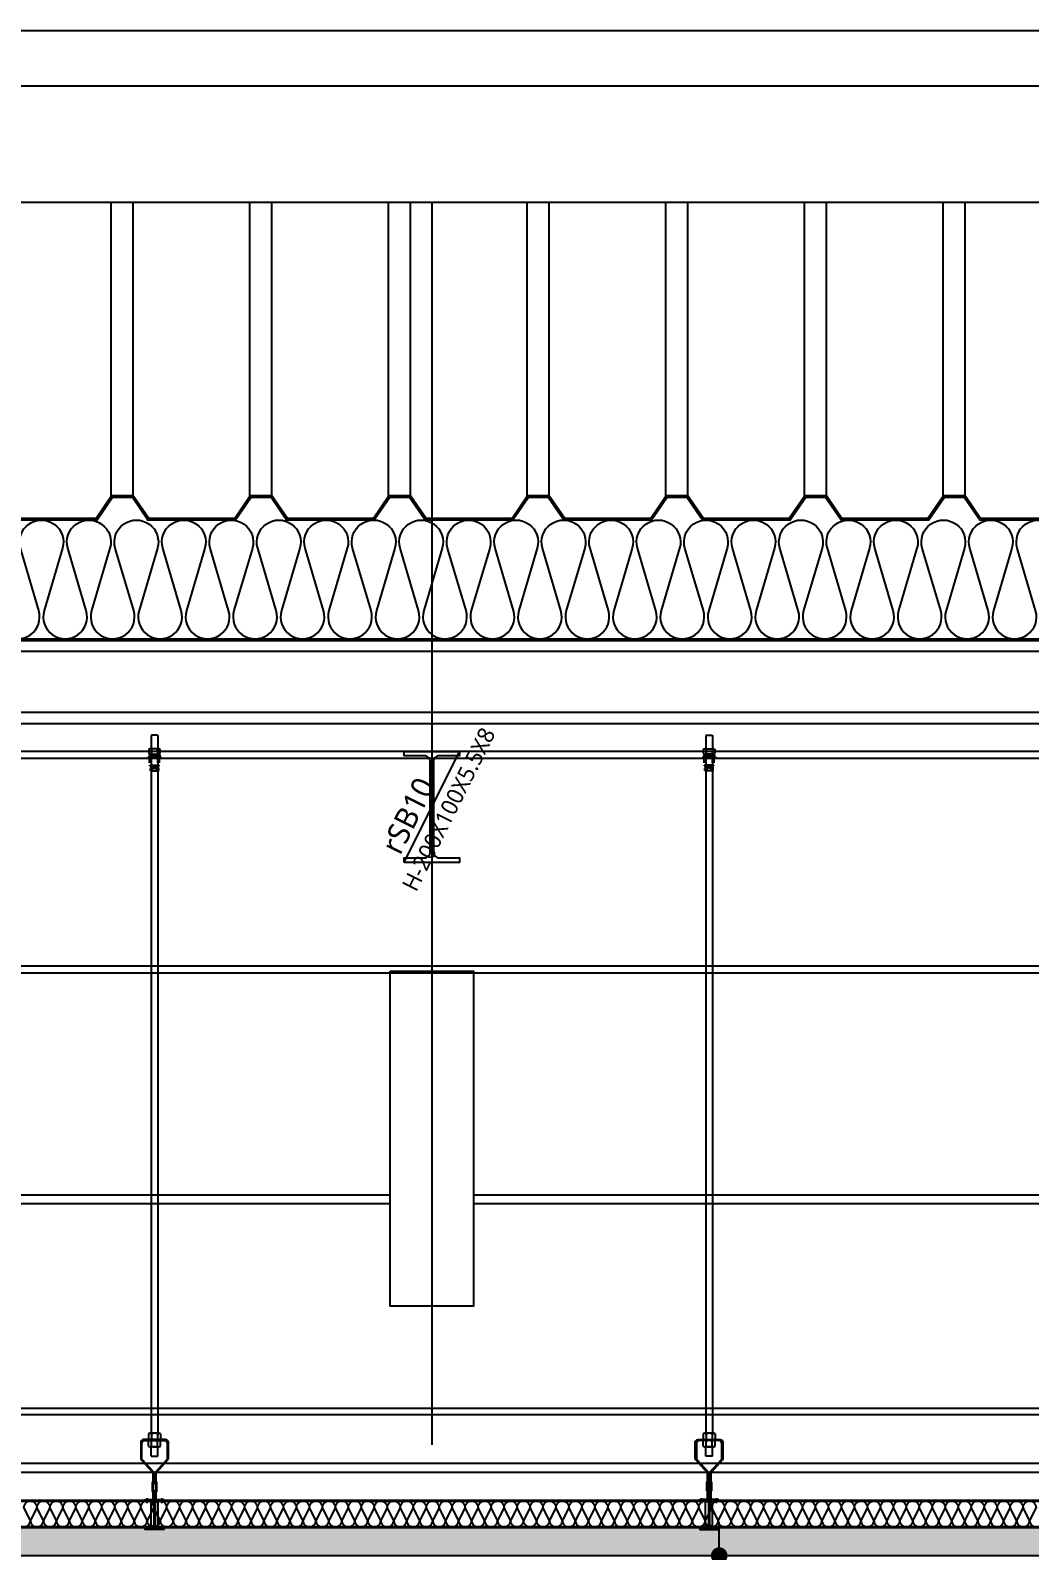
# Model space of a CAD drawing. Header units: millimetres. Extents: x 0 to 672800, y 0 to 118800.
# Drawn here: x 49526 to 51328, y 77354 to 80095 of the extents above; entities that cross this region are included whole.
import ezdxf
from ezdxf.enums import TextEntityAlignment as Align

# ---------------------------------------------------------------- set-up
doc = ezdxf.new("R2010")
doc.units = ezdxf.units.MM
doc.header["$LTSCALE"] = 200
doc.layers.get('DEFPOINTS').update_dxf_attribs({"color": 137})
for name, color, linetype in [('09GIRDER', 2, 'Continuous'), ('7', 7, 'Continuous'), ('8', 8, 'Continuous'), ('AA-CEXM-SYST', 13, 'Continuous'), ('AA-WAXM-NORT', 4, 'Continuous'), ('AA-WAXM-SAND', 4, 'Continuous'), ('ELE-8', 8, 'Continuous'), ('ELE-STL', 252, 'Continuous'), ('HAT-253', 253, 'Continuous'), ('HAT-INS', 252, 'Continuous'), ('Insul', 252, 'Continuous'), ('LADDER-6', 6, 'Continuous'), ('PANEL', 6, 'Continuous'), ('S-253', 252, 'Continuous'), ('SEC-PANEL', 6, 'Continuous')]:
    doc.layers.add(name, color=color, linetype=linetype)
doc.layers.add('check', color=61, linetype='Continuous', plot=False)
doc.layers.add('Defpoint', color=125, linetype='Continuous', plot=False)
doc.styles.add('$0$스타일1', font='malgun.ttf')
doc.styles.add('스타일1', font='malgun.ttf')
doc.dimstyles.new('CJA', dxfattribs={"dimscale": 300, "dimtxt": 2.7, "dimasz": 1, "dimexe": 2, "dimexo": 3, "dimgap": 1, "dimtad": 1, "dimdec": 0, "dimzin": 1, "dimdsep": 46, "dimlunit": 6, "dimtxsty": '$0$스타일1', "dimblk": 'CJDOT', "dimcen": 0.09, "dimdle": 1, "dimclrd": 256, "dimclre": 256, "dimclrt": 3, "dimadec": 0, "dimazin": 0, "dimtfac": 1, "dimtdec": 0, "dimtix": 1, "dimtmove": 2, "dimatfit": 3, "dimldrblk": 'CJDOT', "dimfxl": 1, "dimtolj": 1, "dimtzin": 1, "dimarcsym": 0})

# ---------------------------------------------------------------- blocks, each defined once
blk = doc.blocks.new('*U312')
at = {"layer": 'HAT-INS'}
for points in [[(183, 0, 0.414214), (183.25, 0.25), (183, 0.75, -1), (183.5, 0.75), (183.25, 0.25, 0.414214), (183.5, 0)], [(183.5, 0, 0.414214), (183.75, 0.25), (183.5, 0.75, -1), (184, 0.75), (183.75, 0.25, 0.414214), (184, 0)], [(184, 0, 0.414214), (184.25, 0.25), (184, 0.75, -1), (184.5, 0.75), (184.25, 0.25, 0.414214), (184.5, 0)], [(184.5, 0, 0.414214), (184.75, 0.25), (184.5, 0.75, -1), (185, 0.75), (184.75, 0.25, 0.414214), (185, 0)], [(185, 0, 0.414214), (185.25, 0.25), (185, 0.75, -1), (185.5, 0.75), (185.25, 0.25, 0.414214), (185.5, 0)], [(185.5, 0, 0.414214), (185.75, 0.25), (185.5, 0.75, -1), (186, 0.75), (185.75, 0.25, 0.414214), (186, 0)], [(186, 0, 0.414214), (186.25, 0.25), (186, 0.75, -1), (186.5, 0.75), (186.25, 0.25, 0.414214), (186.5, 0)], [(186.5, 0, 0.414214), (186.75, 0.25), (186.5, 0.75, -1), (187, 0.75), (186.75, 0.25, 0.414214), (187, 0)], [(187, 0, 0.414214), (187.25, 0.25), (187, 0.75, -1), (187.5, 0.75), (187.25, 0.25, 0.414214), (187.5, 0)], [(187.5, 0, 0.414214), (187.75, 0.25), (187.5, 0.75, -1), (188, 0.75), (187.75, 0.25, 0.414214), (188, 0)], [(188, 0, 0.414214), (188.25, 0.25), (188, 0.75, -1), (188.5, 0.75), (188.25, 0.25, 0.414214), (188.5, 0)], [(188.5, 0, 0.414214), (188.75, 0.25), (188.5, 0.75, -1), (189, 0.75), (188.75, 0.25, 0.414214), (189, 0)], [(189, 0, 0.414214), (189.25, 0.25), (189, 0.75, -1), (189.5, 0.75), (189.25, 0.25, 0.414214), (189.5, 0)], [(189.5, 0, 0.414214), (189.75, 0.25), (189.5, 0.75, -1), (190, 0.75), (189.75, 0.25, 0.414214), (190, 0)], [(190, 0, 0.414214), (190.25, 0.25), (190, 0.75, -1), (190.5, 0.75), (190.25, 0.25, 0.414214), (190.5, 0)], [(190.5, 0, 0.414214), (190.75, 0.25), (190.5, 0.75, -1), (191, 0.75), (190.75, 0.25, 0.414214), (191, 0)], [(191, 0, 0.414214), (191.25, 0.25), (191, 0.75, -1), (191.5, 0.75), (191.25, 0.25, 0.414214), (191.5, 0)], [(191.5, 0, 0.414214), (191.75, 0.25), (191.5, 0.75, -1), (192, 0.75), (191.75, 0.25, 0.414214), (192, 0)], [(192, 0, 0.414214), (192.25, 0.25), (192, 0.75, -1), (192.5, 0.75), (192.25, 0.25, 0.414214), (192.5, 0)], [(192.5, 0, 0.414214), (192.75, 0.25), (192.5, 0.75, -1), (193, 0.75), (192.75, 0.25, 0.414214), (193, 0)], [(193, 0, 0.414214), (193.25, 0.25), (193, 0.75, -1), (193.5, 0.75), (193.25, 0.25, 0.414214), (193.5, 0)], [(193.5, 0, 0.414214), (193.75, 0.25), (193.5, 0.75, -1), (194, 0.75), (193.75, 0.25, 0.414214), (194, 0)], [(194, 0, 0.414214), (194.25, 0.25), (194, 0.75, -1), (194.5, 0.75), (194.25, 0.25, 0.414214), (194.5, 0)], [(194.5, 0, 0.414214), (194.75, 0.25), (194.5, 0.75, -1), (195, 0.75), (194.75, 0.25, 0.414214), (195, 0)], [(195, 0, 0.414214), (195.25, 0.25), (195, 0.75, -1), (195.5, 0.75), (195.25, 0.25, 0.414214), (195.5, 0)], [(195.5, 0, 0.414214), (195.75, 0.25), (195.5, 0.75, -1), (196, 0.75), (195.75, 0.25, 0.414214), (196, 0)], [(196, 0, 0.414214), (196.25, 0.25), (196, 0.75, -1), (196.5, 0.75), (196.25, 0.25, 0.414214), (196.5, 0)], [(196.5, 0, 0.414214), (196.75, 0.25), (196.5, 0.75, -1), (197, 0.75), (196.75, 0.25, 0.414214), (197, 0)], [(197, 0, 0.414214), (197.25, 0.25), (197, 0.75, -1), (197.5, 0.75), (197.25, 0.25, 0.414214), (197.5, 0)], [(197.5, 0, 0.414214), (197.75, 0.25), (197.5, 0.75, -1), (198, 0.75), (197.75, 0.25, 0.414214), (198, 0)], [(198, 0, 0.414214), (198.25, 0.25), (198, 0.75, -1), (198.5, 0.75), (198.25, 0.25, 0.414214), (198.5, 0)], [(198.5, 0, 0.414214), (198.75, 0.25), (198.5, 0.75, -1), (199, 0.75), (198.75, 0.25, 0.414214), (199, 0)], [(199, 0, 0.414214), (199.25, 0.25), (199, 0.75, -1), (199.5, 0.75), (199.25, 0.25, 0.414214), (199.5, 0)], [(199.5, 0, 0.414214), (199.75, 0.25), (199.5, 0.75, -1), (200, 0.75), (199.75, 0.25, 0.414214), (200, 0)], [(200, 0, 0.414214), (200.25, 0.25), (200, 0.75, -1), (200.5, 0.75), (200.25, 0.25, 0.414214), (200.5, 0)], [(200.5, 0, 0.414214), (200.75, 0.25), (200.5, 0.75, -1), (201, 0.75), (200.75, 0.25, 0.414214), (201, 0)], [(201, 0, 0.414214), (201.25, 0.25), (201, 0.75, -1), (201.5, 0.75), (201.25, 0.25, 0.414214), (201.5, 0)], [(201.5, 0, 0.414214), (201.75, 0.25), (201.5, 0.75, -1), (202, 0.75), (201.75, 0.25, 0.414214), (202, 0)], [(202, 0, 0.414214), (202.25, 0.25), (202, 0.75, -1), (202.5, 0.75), (202.25, 0.25, 0.414214), (202.5, 0)], [(202.5, 0, 0.414214), (202.75, 0.25), (202.5, 0.75, -1), (203, 0.75), (202.75, 0.25, 0.414214), (203, 0)], [(203, 0, 0.414214), (203.25, 0.25), (203, 0.75, -1), (203.5, 0.75), (203.25, 0.25, 0.414214), (203.5, 0)], [(203.5, 0, 0.414214), (203.75, 0.25), (203.5, 0.75, -1), (204, 0.75), (203.75, 0.25, 0.414214), (204, 0)], [(204, 0, 0.414214), (204.25, 0.25), (204, 0.75, -1), (204.5, 0.75), (204.25, 0.25, 0.414214), (204.5, 0)], [(204.5, 0, 0.414214), (204.75, 0.25), (204.5, 0.75, -1), (205, 0.75), (204.75, 0.25, 0.414214), (205, 0)], [(205, 0, 0.414214), (205.25, 0.25), (205, 0.75, -1), (205.5, 0.75), (205.25, 0.25, 0.414214), (205.5, 0)], [(205.5, 0, 0.414214), (205.75, 0.25), (205.5, 0.75, -1), (206, 0.75), (205.75, 0.25, 0.414214), (206, 0)], [(206, 0, 0.414214), (206.25, 0.25), (206, 0.75, -1), (206.5, 0.75), (206.25, 0.25, 0.414214), (206.5, 0)], [(206.5, 0, 0.414214), (206.75, 0.25), (206.5, 0.75, -1), (207, 0.75), (206.75, 0.25, 0.414214), (207, 0)], [(207, 0, 0.414214), (207.25, 0.25), (207, 0.75, -1), (207.5, 0.75), (207.25, 0.25, 0.414214), (207.5, 0)], [(207.5, 0, 0.414214), (207.75, 0.25), (207.5, 0.75, -1), (208, 0.75), (207.75, 0.25, 0.414214), (208, 0)], [(208, 0, 0.414214), (208.25, 0.25), (208, 0.75, -1), (208.5, 0.75), (208.25, 0.25, 0.414214), (208.5, 0)], [(208.5, 0, 0.414214), (208.75, 0.25), (208.5, 0.75, -1), (209, 0.75), (208.75, 0.25, 0.414214), (209, 0)], [(209, 0, 0.414214), (209.25, 0.25), (209, 0.75, -1), (209.5, 0.75), (209.25, 0.25, 0.414214), (209.5, 0)], [(209.5, 0, 0.414214), (209.75, 0.25), (209.5, 0.75, -1), (210, 0.75), (209.75, 0.25, 0.414214), (210, 0)], [(210, 0, 0.414214), (210.25, 0.25), (210, 0.75, -1), (210.5, 0.75), (210.25, 0.25, 0.414214), (210.5, 0)], [(210.5, 0, 0.414214), (210.75, 0.25), (210.5, 0.75, -1), (211, 0.75), (210.75, 0.25, 0.414214), (211, 0)], [(211, 0, 0.414214), (211.25, 0.25), (211, 0.75, -1), (211.5, 0.75), (211.25, 0.25, 0.414214), (211.5, 0)], [(211.5, 0, 0.414214), (211.75, 0.25), (211.5, 0.75, -1), (212, 0.75), (211.75, 0.25, 0.414214), (212, 0)], [(212, 0, 0.414214), (212.25, 0.25), (212, 0.75, -1), (212.5, 0.75), (212.25, 0.25, 0.414214), (212.5, 0)], [(212.5, 0, 0.414214), (212.75, 0.25), (212.5, 0.75, -1), (213, 0.75), (212.75, 0.25, 0.414214), (213, 0)], [(213, 0, 0.414214), (213.25, 0.25), (213, 0.75, -1), (213.5, 0.75), (213.25, 0.25, 0.414214), (213.5, 0)], [(213.5, 0, 0.414214), (213.75, 0.25), (213.5, 0.75, -1), (214, 0.75), (213.75, 0.25, 0.414214), (214, 0)], [(214, 0, 0.414214), (214.25, 0.25), (214, 0.75, -1), (214.5, 0.75), (214.25, 0.25, 0.414214), (214.5, 0)], [(214.5, 0, 0.414214), (214.75, 0.25), (214.5, 0.75, -1), (215, 0.75), (214.75, 0.25, 0.414214), (215, 0)], [(215, 0, 0.414214), (215.25, 0.25), (215, 0.75, -1), (215.5, 0.75), (215.25, 0.25, 0.414214), (215.5, 0)], [(215.5, 0, 0.414214), (215.75, 0.25), (215.5, 0.75, -1), (216, 0.75), (215.75, 0.25, 0.414214), (216, 0)], [(216, 0, 0.414214), (216.25, 0.25), (216, 0.75, -1), (216.5, 0.75), (216.25, 0.25, 0.414214), (216.5, 0)], [(216.5, 0, 0.414214), (216.75, 0.25), (216.5, 0.75, -1), (217, 0.75), (216.75, 0.25, 0.414214), (217, 0)], [(217, 0, 0.414214), (217.25, 0.25), (217, 0.75, -1), (217.5, 0.75), (217.25, 0.25, 0.414214), (217.5, 0)], [(217.5, 0, 0.414214), (217.75, 0.25), (217.5, 0.75, -1), (218, 0.75), (217.75, 0.25, 0.414214), (218, 0)], [(218, 0, 0.414214), (218.25, 0.25), (218, 0.75, -1), (218.5, 0.75), (218.25, 0.25, 0.414214), (218.5, 0)], [(218.5, 0, 0.414214), (218.75, 0.25), (218.5, 0.75, -1), (219, 0.75), (218.75, 0.25, 0.414214), (219, 0)], [(219, 0, 0.414214), (219.25, 0.25), (219, 0.75, -1), (219.5, 0.75), (219.25, 0.25, 0.414214), (219.5, 0)], [(219.5, 0, 0.414214), (219.75, 0.25), (219.5, 0.75, -1), (220, 0.75), (219.75, 0.25, 0.414214), (220, 0)], [(220, 0, 0.414214), (220.25, 0.25), (220, 0.75, -1), (220.5, 0.75), (220.25, 0.25, 0.414214), (220.5, 0)], [(220.5, 0, 0.414214), (220.75, 0.25), (220.5, 0.75, -1), (221, 0.75), (220.75, 0.25, 0.414214), (221, 0)], [(221, 0, 0.414214), (221.25, 0.25), (221, 0.75, -1), (221.5, 0.75), (221.25, 0.25, 0.414214), (221.5, 0)], [(221.5, 0, 0.414214), (221.75, 0.25), (221.5, 0.75, -1), (222, 0.75), (221.75, 0.25, 0.414214), (222, 0)]]:
    blk.add_lwpolyline(points, format="xyb", dxfattribs=at)
blk = doc.blocks.new('CJDOT')
blk.add_line((-2, 0), (2, 0))
at = {"const_width": 0.5}
blk.add_lwpolyline([(-0.25, 0, 1), (0.25, 0, 1)], format="xyb", close=True, dxfattribs=at)
blk = doc.blocks.new('*D270')
at = {"layer": 'check', "lineweight": -2, "transparency": 16777216}
for p, q in [((50131.1, 77344.9), (50828.2, 77344.9)), ((50768.2, 72024.9), (50768.2, 77314.9)), ((50131.1, 71994.9), (50828.2, 71994.9))]:
    blk.add_line(p, q, dxfattribs=at)
at = {"layer": 'DEFPOINTS', "color": 0, "transparency": 16777216}
for p in [(50041.1, 77344.9), (50768.2, 77344.9), (50041.1, 71994.9)]:
    blk.add_point(p, dxfattribs=at)
at = {"layer": 'check', "lineweight": -2, "transparency": 16777216, "xscale": 30, "yscale": 30, "zscale": 30}
for p, rotation in [((50768.2, 77344.9), 90), ((50768.2, 71994.9), 270)]:
    blk.add_blockref('CJDOT', p, dxfattribs=dict(at, rotation=rotation))
at = {"layer": 'check', "transparency": 16777216, "insert": (50689.5, 74669.9), "char_height": 81, "attachment_point": 5, "rotation": 90, "style": '$0$스타일1'}
blk.add_mtext('\\A1;CH:5,350', dxfattribs=at)
blk = doc.blocks.new('STUD-A1')
at = {"layer": 'ELE-8'}
for p, q in [((4834.7, 150), (54635.1, 150)), ((4834.7, 0), (54635.1, 0))]:
    blk.add_line(p, q, dxfattribs=at)
at = {"layer": 'ELE-8', "color": 251}
for p, q in [((4834.7, 130), (54629.7, 130)), ((4834.7, 20), (54629.7, 20))]:
    blk.add_line(p, q, dxfattribs=at)
blk = doc.blocks.new('PANEL-ES')
at = {"layer": '8'}
for p, q in [((8250, 0), (8250, 529)), ((8289.6, 0), (8289.6, 529)), ((8500, 0), (8500, 529)), ((8539.6, 0), (8539.6, 529)), ((8750, 0), (8750, 529)), ((8789.6, 0), (8789.6, 529)), ((9000, 0), (9000, 529)), ((9039.6, 0), (9039.6, 529)), ((9250, 0), (9250, 529)), ((9289.6, 0), (9289.6, 529)), ((9500, 0), (9500, 529)), ((9539.6, 0), (9539.6, 529)), ((9750, 0), (9750, 529)), ((9789.6, 0), (9789.6, 529))]:
    blk.add_line(p, q, dxfattribs=at)
blk = doc.blocks.new('sefa ws')
at = {"layer": 'Insul'}
blk.add_lwpolyline([(29727.8, 45001.1, 1.337394), (29803.8, 45001.1), (29770.6, 45113.6, -1.337394), (29846.6, 45113.6), (29813.4, 45001.1, 1.337394), (29889.4, 45001.1), (29856.2, 45113.6, -1.337394), (29932.2, 45113.6), (29899, 45001.1, 1.337394), (29975, 45001.1), (29941.8, 45113.6, -1.337394), (30017.8, 45113.6), (29984.6, 45001.1, 1.337394), (30060.6, 45001.1), (30027.4, 45113.6, -1.337394), (30103.4, 45113.6), (30070.2, 45001.1, 1.337394), (30146.2, 45001.1), (30113, 45113.6, -1.337394), (30189, 45113.6), (30155.8, 45001.1, 1.337394), (30231.8, 45001.1), (30198.6, 45113.6, -1.337394), (30274.6, 45113.6), (30241.4, 45001.1, 1.337394), (30317.4, 45001.1), (30284.2, 45113.6, -1.337394), (30360.2, 45113.6), (30327, 45001.1, 1.337394), (30403, 45001.1), (30369.8, 45113.6, -1.337394), (30445.8, 45113.6), (30412.6, 45001.1, 1.337394), (30488.6, 45001.1), (30455.4, 45113.6, -1.337394), (30531.4, 45113.6), (30498.2, 45001.1, 1.337394), (30574.2, 45001.1), (30541, 45113.6, -1.337394), (30617, 45113.6), (30583.8, 45001.1, 1.337394), (30659.8, 45001.1), (30626.6, 45113.6, -1.337394), (30702.6, 45113.6), (30669.4, 45001.1, 1.337394), (30745.4, 45001.1), (30712.2, 45113.6, -1.337394), (30788.2, 45113.6), (30755, 45001.1, 1.337394), (30831, 45001.1), (30797.8, 45113.6, -1.337394), (30873.8, 45113.6), (30840.6, 45001.1, 1.337394), (30916.6, 45001.1), (30883.4, 45113.6, -1.337394), (30959.4, 45113.6), (30926.2, 45001.1, 1.337394), (31002.2, 45001.1), (30969, 45113.6, -1.337394), (31045, 45113.6), (31011.8, 45001.1, 1.337394), (31087.8, 45001.1), (31054.6, 45113.6, -1.337394), (31130.6, 45113.6), (31097.4, 45001.1, 1.337394), (31173.4, 45001.1), (31140.2, 45113.6, -1.337394), (31216.2, 45113.6), (31183, 45001.1, 1.337394), (31259, 45001.1), (31225.8, 45113.6, -1.337394), (31301.8, 45113.6), (31268.6, 45001.1, 1.337394), (31344.6, 45001.1), (31311.4, 45113.6, -1.337394), (31387.4, 45113.6), (31354.2, 45001.1, 1.337394), (31430.2, 45001.1), (31397, 45113.6, -1.337394), (31473, 45113.6), (31439.8, 45001.1, 1.337394), (31515.8, 45001.1), (31482.6, 45113.6, -1.337394), (31558.6, 45113.6), (31525.4, 45001.1, 1.337394), (31601.4, 45001.1), (31568.2, 45113.6, -1.337394), (31644.2, 45113.6)], format="xyb", dxfattribs=at)
at = {"layer": 'SEC-PANEL'}
for p, q in [((21562.3, 44950.4), (71212.6, 44950.4)), ((21562.3, 44947.4), (71212.6, 44947.4))]:
    blk.add_line(p, q, dxfattribs=at)
for points in [[(31657.2, 45167.4), (31502.2, 45167.4), (31474.2, 45208.4), (31435.2, 45208.4), (31407.2, 45167.4), (31252.2, 45167.4), (31224.2, 45208.4), (31185.2, 45208.4), (31157.2, 45167.4), (31002.2, 45167.4), (30974.2, 45208.4), (30935.2, 45208.4), (30907.2, 45167.4), (30752.2, 45167.4), (30724.2, 45208.4), (30685.2, 45208.4), (30657.2, 45167.4), (30502.2, 45167.4), (30474.2, 45208.4), (30435.2, 45208.4), (30407.2, 45167.4), (30252.2, 45167.4), (30224.2, 45208.4), (30185.2, 45208.4), (30157.2, 45167.4), (30002.2, 45167.4), (29974.2, 45208.4), (29935.2, 45208.4), (29907.2, 45167.4), (29752.2, 45167.4)], [(29998.6, 45167.4), (30000.6, 45164.4), (29972.6, 45205.4), (29936.8, 45205.4), (29908.8, 45164.4), (29750.6, 45164.4)], [(31658.8, 45164.4), (31500.6, 45164.4), (31472.6, 45205.4), (31436.8, 45205.4), (31408.8, 45164.4), (31250.6, 45164.4), (31222.6, 45205.4), (31186.8, 45205.4), (31158.8, 45164.4), (31000.6, 45164.4), (30972.6, 45205.4), (30936.8, 45205.4), (30908.8, 45164.4), (30750.6, 45164.4), (30722.6, 45205.4), (30686.8, 45205.4), (30658.8, 45164.4), (30500.6, 45164.4), (30472.6, 45205.4), (30436.8, 45205.4), (30408.8, 45164.4), (30250.6, 45164.4), (30222.6, 45205.4), (30186.8, 45205.4), (30158.8, 45164.4), (30000.6, 45164.4)]]:
    blk.add_lwpolyline(points, dxfattribs=at)
blk = doc.blocks.new('SG-rSB10')
at = {"layer": '09GIRDER'}
blk.add_lwpolyline([(-50, -200), (-50, -192), (-13.8, -192, 0.414214), (-2.8, -181), (-2.8, -19, 0.414214), (-13.8, -8), (-50, -8), (-50, 0), (50, 0), (50, -8), (13.8, -8, 0.414214), (2.8, -19), (2.8, -181, 0.414214), (13.8, -192), (50, -192), (50, -200)], format="xyb", close=True, dxfattribs=at)
at = {"layer": 'DEFPOINTS'}
blk.add_line((-50, -200), (50, 0), dxfattribs=at)
at = {"layer": 'DEFPOINTS', "style": '스타일1'}
for s, height, p in [('H-200X100X5.5X8', 30, (30.2, -104.3)), ('rSB10', 40, (-43, -115.7, 0))]:
    blk.add_text(s, height=height, rotation=63.4349, dxfattribs=at).set_placement(p, align=Align.MIDDLE_CENTER)

msp = doc.modelspace()

# ---------------------------------------------------------------- hatches: boundary and pattern name
at = {"layer": 'HAT-253'}
h = msp.add_hatch(dxfattribs=at)
h.set_pattern_fill('ANSI38', color=256, scale=5)
h.set_pattern_definition([(45, (3e-10, -34803.98), (-11.2253202, 11.2253202), []), (135, (3e-10, -34803.98), (-33.6759605, 11.2253202), [39.6875, -23.8125])])
h.paths.add_polyline_path([(40950, 71994.9), (41000, 71994.9), (41000, 77344.9), (52900, 77344.9), (52900, 71994.9), (52950, 71994.9), (52950, 77394.9), (40950, 77394.9)])

# ---------------------------------------------------------------- linework, layer by layer
at = {"layer": '7'}
msp.add_line((90815, 79784.9), (41350, 79784.9), dxfattribs=at)
at = {"layer": '8'}
for p, q in [((40785, 80094.9), (90885, 80094.9)), ((41395, 79994.9), (90815, 79994.9))]:
    msp.add_line(p, q, dxfattribs=at)
at = {"layer": 'AA-CEXM-SYST'}
for p, q in [((49744.6, 78824.3), (49744, 78823.7)), ((49744, 78823.7), (49744, 77562.9)), ((49744, 78823.7), (49744, 78799.7)), ((49755.4, 78824.3), (49744.6, 78824.3)), ((49755.4, 78824.3), (49756, 78823.7)), ((49756, 78823.7), (49756, 77562.9)), ((49756, 78823.7), (49756, 78799.7)), ((50744.6, 78824.3), (50744, 78823.7)), ((50744, 78823.7), (50744, 77562.9)), ((50744, 78823.7), (50744, 78799.7)), ((50744.6, 78824.3), (50755.4, 78824.3)), ((50755.4, 78824.3), (50756, 78823.7)), ((50756, 78823.7), (50756, 77562.9)), ((50756, 78823.7), (50756, 78799.7)), ((49738.7, 78785.4), (49761.2, 78785.4)), ((49738.7, 78785.4), (49738.7, 78784.3)), ((49738.7, 78784.3), (49761.2, 78784.3)), ((49741.4, 78799.7), (49739.6, 78798.7)), ((49739.6, 78798.7), (49739.6, 78791)), ((49741.4, 78789.9), (49739.6, 78791)), ((49740.6, 78788.8), (49750, 78788.8)), ((49740.6, 78788.8), (49759.4, 78786.6)), ((49740.6, 78788.8), (49740.6, 78786.6)), ((49740.6, 78786.6), (49750, 78785.4)), ((49741, 78774.4), (49741, 78784.3)), ((49758.6, 78799.7), (49741.4, 78799.7)), ((49741.4, 78789.9), (49758.6, 78789.9)), ((49743, 78799.7), (49744.7, 78798.7)), ((49743, 78789.9), (49744.7, 78791)), ((49744, 78774.4), (49744, 78784.3)), ((49746.5, 78799.7), (49744.7, 78798.7)), ((49744.7, 78798.7), (49744.7, 78791)), ((49746.5, 78789.9), (49744.7, 78791)), ((49759.4, 78788.8), (49750, 78789.9)), ((49750, 78789.9), (49750, 78785.4)), ((49750, 78786.6), (49759.4, 78786.6)), ((49753.5, 78799.7), (49755.2, 78798.7)), ((49753.5, 78789.9), (49755.2, 78791)), ((49757, 78799.7), (49755.2, 78798.7)), ((49755.2, 78798.7), (49755.2, 78791)), ((49757, 78789.9), (49755.2, 78791)), ((49756, 78774.4), (49756, 78784.3)), ((49758.6, 78799.7), (49760.4, 78798.7)), ((49758.6, 78789.9), (49760.4, 78791)), ((49759, 78774.4), (49759, 78784.3)), ((49759.4, 78788.8), (49759.4, 78786.6)), ((49760.4, 78791), (49760.4, 78798.7)), ((49761.2, 78785.4), (49761.2, 78784.3)), ((50761.3, 78785.4), (50738.8, 78785.4)), ((50738.8, 78785.4), (50738.8, 78784.3)), ((50761.3, 78784.3), (50738.8, 78784.3)), ((50741.4, 78799.7), (50739.6, 78798.7)), ((50739.6, 78791), (50739.6, 78798.7)), ((50741.4, 78789.9), (50739.6, 78791)), ((50740.6, 78788.8), (50750, 78789.9)), ((50740.6, 78786.6), (50759.4, 78788.8)), ((50740.6, 78788.8), (50740.6, 78786.6)), ((50750, 78786.6), (50740.6, 78786.6)), ((50741, 78774.4), (50741, 78784.3)), ((50741.4, 78799.7), (50758.6, 78799.7)), ((50758.6, 78789.9), (50741.4, 78789.9)), ((50743, 78799.7), (50744.8, 78798.7)), ((50743, 78789.9), (50744.8, 78791)), ((50744, 78774.4), (50744, 78784.3)), ((50746.5, 78799.7), (50744.8, 78798.7)), ((50744.8, 78798.7), (50744.8, 78791)), ((50746.5, 78789.9), (50744.8, 78791)), ((50750, 78789.9), (50750, 78785.4)), ((50759.4, 78788.8), (50750, 78788.8)), ((50759.4, 78786.6), (50750, 78785.4)), ((50753.5, 78799.7), (50755.3, 78798.7)), ((50753.5, 78789.9), (50755.3, 78791)), ((50757, 78799.7), (50755.3, 78798.7)), ((50755.3, 78798.7), (50755.3, 78791)), ((50757, 78789.9), (50755.3, 78791)), ((50756, 78774.4), (50756, 78784.3)), ((50758.6, 78799.7), (50760.4, 78798.7)), ((50758.6, 78789.9), (50760.4, 78791)), ((50759, 78774.4), (50759, 78784.3)), ((50759.4, 78788.8), (50759.4, 78786.6)), ((50760.4, 78798.7), (50760.4, 78791)), ((50761.3, 78785.4), (50761.3, 78784.3)), ((49741.4, 78768.9), (49741.4, 78769.9)), ((49741.4, 78769.9), (49758.2, 78769.9)), ((49741.4, 78768.9), (49758.2, 78768.9)), ((49743.5, 78764.9), (49742.5, 78764.4)), ((49742.5, 78760.5), (49742.5, 78764.4)), ((49743.5, 78759.9), (49742.5, 78760.5)), ((49743, 78767.9), (49750, 78768.9)), ((49743, 78765.9), (49757, 78767.9)), ((49743, 78765.9), (49743, 78767.9)), ((49743, 78765.9), (49750, 78765.9)), ((49743.5, 78764.9), (49756.5, 78764.9)), ((49743.5, 78759.9), (49756.5, 78759.9)), ((49745.2, 78764.9), (49746.2, 78764.4)), ((49745.2, 78759.9), (49746.2, 78760.5)), ((49747.2, 78764.9), (49746.2, 78764.4)), ((49746.2, 78760.5), (49746.2, 78764.4)), ((49747.2, 78759.9), (49746.2, 78760.5)), ((49750, 78764.9), (49750, 78768.9)), ((49750, 78767.9), (49757, 78767.9)), ((49757, 78765.9), (49750, 78764.9)), ((49752.7, 78764.9), (49753.7, 78764.4)), ((49752.7, 78759.9), (49753.7, 78760.5)), ((49754.7, 78764.9), (49753.7, 78764.4)), ((49753.7, 78760.5), (49753.7, 78764.4)), ((49754.7, 78759.9), (49753.7, 78760.5)), ((49756.5, 78764.9), (49757.5, 78764.4)), ((49756.5, 78759.9), (49757.5, 78760.5)), ((49757, 78765.9), (49757, 78767.9)), ((49757.5, 78760.5), (49757.5, 78764.4)), ((49758.2, 78768.9), (49758.2, 78769.9)), ((50741.8, 78768.9), (50741.8, 78769.9)), ((50758.6, 78769.9), (50741.8, 78769.9)), ((50758.6, 78768.9), (50741.8, 78768.9)), ((50743.5, 78764.9), (50742.5, 78764.4)), ((50742.5, 78760.5), (50742.5, 78764.4)), ((50743.5, 78759.9), (50742.5, 78760.5)), ((50743, 78767.9), (50757, 78765.9)), ((50750, 78767.9), (50743, 78767.9)), ((50743, 78765.9), (50743, 78767.9)), ((50743, 78765.9), (50750, 78764.9)), ((50756.5, 78764.9), (50743.5, 78764.9)), ((50756.5, 78759.9), (50743.5, 78759.9)), ((50745.3, 78764.9), (50746.3, 78764.4)), ((50745.3, 78759.9), (50746.3, 78760.5)), ((50747.3, 78764.9), (50746.3, 78764.4)), ((50746.3, 78760.5), (50746.3, 78764.4)), ((50747.3, 78759.9), (50746.3, 78760.5)), ((50757, 78767.9), (50750, 78768.9)), ((50750, 78764.9), (50750, 78768.9)), ((50757, 78765.9), (50750, 78765.9)), ((50752.8, 78764.9), (50753.8, 78764.4)), ((50752.8, 78759.9), (50753.8, 78760.5)), ((50754.8, 78764.9), (50753.8, 78764.4)), ((50753.8, 78760.5), (50753.8, 78764.4)), ((50754.8, 78759.9), (50753.8, 78760.5)), ((50756.5, 78764.9), (50757.5, 78764.4)), ((50756.5, 78759.9), (50757.5, 78760.5)), ((50757, 78765.9), (50757, 78767.9)), ((50757.5, 78760.5), (50757.5, 78764.4)), ((50758.6, 78768.9), (50758.6, 78769.9)), ((49739.3, 77564.2), (49739.3, 77555.4)), ((49739.3, 77542.2), (49739.3, 77551)), ((49757.7, 77565.4), (49742.3, 77565.4)), ((49744.7, 77564.2), (49744.7, 77555.4)), ((49744.7, 77542.2), (49744.7, 77551)), ((49755.3, 77564.2), (49755.3, 77555.4)), ((49755.3, 77542.2), (49755.3, 77551)), ((49760.7, 77564.2), (49760.7, 77555.4)), ((49760.7, 77542.2), (49760.7, 77551)), ((50739.3, 77564.2), (50739.3, 77555.4)), ((50739.3, 77542.2), (50739.3, 77551)), ((50757.7, 77565.4), (50742.3, 77565.4)), ((50744.7, 77564.2), (50744.7, 77555.4)), ((50744.7, 77542.2), (50744.7, 77551)), ((50755.3, 77564.2), (50755.3, 77555.4)), ((50755.3, 77542.2), (50755.3, 77551)), ((50760.7, 77564.2), (50760.7, 77555.4)), ((50760.7, 77542.2), (50760.7, 77551)), ((49757.7, 77541), (49742.3, 77541)), ((49744, 77524.4), (49744, 77541)), ((49744, 77524.4), (49756, 77524.4)), ((49756, 77524.4), (49756, 77541)), ((50757.7, 77541), (50742.3, 77541)), ((50744, 77524.4), (50744, 77541)), ((50756, 77524.4), (50744, 77524.4)), ((50756, 77524.4), (50756, 77541)), ((49736.6, 77439.4), (49735.9, 77445.9)), ((49736.6, 77445.9), (49736.5, 77446.7)), ((49736.7, 77446.7), (49736.6, 77445.9)), ((49736.6, 77439.4), (49737.3, 77445.9)), ((49763.4, 77439.4), (49762.7, 77445.9)), ((49763.3, 77446.7), (49763.4, 77445.9)), ((49763.4, 77445.9), (49763.5, 77446.7)), ((49763.4, 77439.4), (49764.1, 77445.9)), ((50736.6, 77439.4), (50735.9, 77445.9)), ((50736.6, 77445.9), (50736.5, 77446.7)), ((50736.7, 77446.7), (50736.6, 77445.9)), ((50736.6, 77439.4), (50737.3, 77445.9)), ((50763.4, 77439.4), (50762.7, 77445.9)), ((50763.3, 77446.7), (50763.4, 77445.9)), ((50763.4, 77445.9), (50763.5, 77446.7)), ((50763.4, 77439.4), (50764.1, 77445.9))]:
    msp.add_line(p, q, dxfattribs=at)
for points in [[(49751.2, 77460.4, 0.094176), (49751.1, 77459.7), (49751.1, 77441.2), (49753.1, 77441.2), (49753.1, 77458.8, -0.094176), (49753.2, 77459.6), (49754.2, 77461.9), (49754.2, 77476.5), (49753.1, 77479.2), (49753.1, 77494, -0.186703), (49753.4, 77494.7), (49774.2, 77517.6, 0.186703), (49775, 77519.6), (49775, 77549.2, 0.414214), (49770, 77554.2), (49730, 77554.2, 0.414214), (49725, 77549.2), (49725, 77519.6, 0.186703), (49725.8, 77517.6), (49746.6, 77494.7, -0.186703), (49746.9, 77494), (49746.9, 77479.6, -0.094176), (49746.8, 77478.9), (49745.8, 77476.5), (49745.8, 77461.9), (49746.8, 77459.6, -0.094176), (49746.9, 77458.8), (49746.9, 77441.2), (49748.9, 77441.2), (49748.9, 77459.7, 0.094176), (49748.8, 77460.4), (49747.8, 77462.8), (49747.8, 77475.7), (49748.8, 77478, 0.094176), (49748.9, 77478.7), (49748.9, 77494.8, 0.186703), (49748.6, 77495.4), (49727.8, 77518.4, -0.186703), (49727, 77520.4), (49727, 77547.2, -0.414214), (49732, 77552.2), (49768, 77552.2, -0.414214), (49773, 77547.2), (49773, 77520.4, -0.186703), (49772.2, 77518.4), (49751.4, 77495.4, 0.186703), (49751.1, 77494.8), (49751.1, 77478.4), (49752.2, 77475.7), (49752.2, 77462.8)], [(50748.8, 77460.4, -0.094176), (50748.9, 77459.7), (50748.9, 77441.2), (50746.9, 77441.2), (50746.9, 77458.8, 0.094176), (50746.8, 77459.6), (50745.8, 77461.9), (50745.8, 77476.5), (50746.9, 77479.2), (50746.9, 77494, 0.186703), (50746.6, 77494.7), (50725.8, 77517.6, -0.186703), (50725, 77519.6), (50725, 77549.2, -0.414214), (50730, 77554.2), (50770, 77554.2, -0.414214), (50775, 77549.2), (50775, 77519.6, -0.186703), (50774.2, 77517.6), (50753.4, 77494.7, 0.186703), (50753.1, 77494), (50753.1, 77479.6, 0.094176), (50753.2, 77478.9), (50754.2, 77476.5), (50754.2, 77461.9), (50753.2, 77459.6, 0.094176), (50753.1, 77458.8), (50753.1, 77441.2), (50751.1, 77441.2), (50751.1, 77459.7, -0.094176), (50751.2, 77460.4), (50752.2, 77462.8), (50752.2, 77475.7), (50751.2, 77478, -0.094176), (50751.1, 77478.7), (50751.1, 77494.8, -0.186703), (50751.4, 77495.4), (50772.2, 77518.4, 0.186703), (50773, 77520.4), (50773, 77547.2, 0.414214), (50768, 77552.2), (50732, 77552.2, 0.414214), (50727, 77547.2), (50727, 77520.4, 0.186703), (50727.8, 77518.4), (50748.6, 77495.4, -0.186703), (50748.9, 77494.8), (50748.9, 77478.4), (50747.8, 77475.7), (50747.8, 77462.8)], [(49751, 77445.9), (49766.7, 77445.9, -0.414214), (49767, 77445.6), (49767, 77445.2, -0.414214), (49766.7, 77444.9), (49751, 77444.9), (49751, 77398.8), (49753.5, 77398.8, -0.414214), (49754, 77398.3), (49754, 77394), (49766.7, 77394, -0.414214), (49767, 77393.7), (49767, 77392.3, -0.414214), (49766.7, 77392), (49733.3, 77392, -0.414214), (49733, 77392.3), (49733, 77393.7, -0.414214), (49733.3, 77394), (49746, 77394), (49746, 77398.3, -0.414214), (49746.5, 77398.8), (49749, 77398.8), (49749, 77444.9), (49733.3, 77444.9, -0.414214), (49733, 77445.2), (49733, 77445.6, -0.414214), (49733.3, 77445.9), (49749, 77445.9), (49749, 77461.6), (49748.1, 77462.6, -0.199186), (49748, 77462.8), (49748, 77475.6), (49752, 77475.6), (49752, 77462.8, -0.199186), (49751.9, 77462.6), (49751, 77461.6)], [(50749, 77445.9), (50733.3, 77445.9, 0.414214), (50733, 77445.6), (50733, 77445.2, 0.414214), (50733.3, 77444.9), (50749, 77444.9), (50749, 77398.8), (50746.5, 77398.8, 0.414214), (50746, 77398.3), (50746, 77394), (50733.3, 77394, 0.414214), (50733, 77393.7), (50733, 77392.3, 0.414214), (50733.3, 77392), (50766.7, 77392, 0.414214), (50767, 77392.3), (50767, 77393.7, 0.414214), (50766.7, 77394), (50754, 77394), (50754, 77398.3, 0.414214), (50753.5, 77398.8), (50751, 77398.8), (50751, 77444.9), (50766.7, 77444.9, 0.414214), (50767, 77445.2), (50767, 77445.6, 0.414214), (50766.7, 77445.9), (50751, 77445.9), (50751, 77461.6), (50751.9, 77462.6, 0.199186), (50752, 77462.8), (50752, 77475.6), (50748, 77475.6), (50748, 77462.8, 0.199186), (50748.1, 77462.6), (50749, 77461.6)]]:
    msp.add_lwpolyline(points, format="xyb", close=True, dxfattribs=at)
for centre, radius, start, end in [((49742, 77561.9), 3.56, 41.543, 138.457), ((49742, 77557.8), 3.56, 221.543, 318.457), ((49742, 77548.7), 3.56, 41.543, 138.457), ((49750, 77553), 12.5, 64.6389, 115.3611), ((49750, 77566.7), 12.5, 244.6369, 295.3631), ((49750, 77539.8), 12.5, 64.6369, 115.3631), ((49758, 77561.9), 3.56, 41.5445, 138.4555), ((49758, 77557.8), 3.56, 221.5445, 318.4555), ((49758, 77548.7), 3.56, 41.5445, 138.4555), ((50742, 77561.9), 3.56, 41.5445, 138.4555), ((50742, 77557.8), 3.56, 221.5445, 318.4555), ((50742, 77548.7), 3.56, 41.5445, 138.4555), ((50750, 77553), 12.5, 64.6389, 115.3611), ((50750, 77566.7), 12.5, 244.6369, 295.3631), ((50750, 77539.8), 12.5, 64.6369, 115.3631), ((50758, 77561.9), 3.56, 41.543, 138.457), ((50758, 77557.8), 3.56, 221.543, 318.457), ((50758, 77548.7), 3.56, 41.543, 138.457), ((49742, 77544.6), 3.56, 221.543, 318.457), ((49750, 77553.5), 12.5, 244.6389, 295.3611), ((49758, 77544.6), 3.56, 221.5445, 318.4555), ((50742, 77544.6), 3.56, 221.5445, 318.4555), ((50750, 77553.5), 12.5, 244.6389, 295.3611), ((50758, 77544.6), 3.56, 221.543, 318.457), ((49736.6, 77444.3), 2.4, 93.0389, 136.928), ((49736.6, 77444.3), 2.4, 43.072, 86.9611), ((49763.4, 77444.3), 2.4, 93.0389, 136.928), ((49763.4, 77444.3), 2.4, 43.072, 86.9611), ((50736.6, 77444.3), 2.4, 93.0389, 136.928), ((50736.6, 77444.3), 2.4, 43.072, 86.9611), ((50763.4, 77444.3), 2.4, 93.0389, 136.928), ((50763.4, 77444.3), 2.4, 43.072, 86.9611)]:
    msp.add_arc(centre, radius, start, end, dxfattribs=at)
at = {"layer": 'AA-WAXM-NORT'}
for p, q in [((40950, 77444.9), (52950, 77444.9)), ((49743.7, 77394.9), (49743.7, 77444.9)), ((49756.3, 77394.9), (49756.3, 77444.9)), ((50743.7, 77394.9), (50743.7, 77444.9)), ((50756.3, 77394.9), (50756.3, 77444.9))]:
    msp.add_line(p, q, dxfattribs=at)
at = {"layer": 'AA-WAXM-SAND'}
msp.add_line((52950, 77394.9), (40950, 77394.9), dxfattribs=at)
at = {"layer": 'Defpoint'}
msp.add_line((50250, 79784.9), (50250, 77544.9), dxfattribs=at)
at = {"layer": 'ELE-STL'}
for p, q in [((91050, 78794.9), (41350, 78794.9)), ((53149.5, 78781.9), (41350, 78781.9)), ((53149.5, 78407.9), (41350, 78407.9)), ((53149.5, 78394.9), (41350, 78394.9)), ((50175, 77994.9), (47325, 77994.9)), ((53100, 77994.9), (50325, 77994.9)), ((50175, 77978.9), (47325, 77978.9)), ((53100, 77978.9), (50325, 77978.9)), ((53100, 77609.9), (41350, 77609.9)), ((53100, 77598.9), (41350, 77598.9)), ((53100, 77510.9), (41400, 77510.9)), ((53100, 77494.9), (41400, 77494.9))]:
    msp.add_line(p, q, dxfattribs=at)
msp.add_lwpolyline([(50175, 78398.9), (50325, 78398.9), (50325, 77794.9), (50175, 77794.9)], close=True, dxfattribs=at)
at = {"layer": 'HAT-INS'}
for p, q in [((40950, 77443.3), (52950, 77443.3)), ((52950, 77396.5), (40950, 77396.5))]:
    msp.add_line(p, q, dxfattribs=at)
at = {"layer": 'Insul'}
msp.add_lwpolyline([(40950, 71994.9), (41000, 71994.9), (41000, 77344.9), (52900, 77344.9), (52900, 71994.9), (52950, 71994.9), (52950, 77394.9), (40950, 77394.9), (40950, 71994.9)], dxfattribs=at)

# ---------------------------------------------------------------- block references
at = {"layer": 'HAT-INS', "xscale": 46.8, "yscale": 46.8, "zscale": 46.8}
msp.add_blockref('*U312', (40950, 77396.5), dxfattribs=at)
at = {"layer": 'LADDER-6'}
msp.add_blockref('PANEL-ES', (41422, 79255.9), dxfattribs=at)
at = {"layer": 'PANEL', "xscale": -1}
msp.add_blockref('STUD-A1', (95979.7, 78844.9), dxfattribs=at)
at = {"layer": 'S-253'}
msp.add_blockref('SG-rSB10', (50250, 78794.9), dxfattribs=at)
at = {"layer": 'SEC-PANEL', "color": 0}
msp.add_blockref('sefa ws', (19737.4, 34047.6), dxfattribs=at)

# ---------------------------------------------------------------- dimensions: what is measured, and where the dimension line sits
at = {"layer": 'check'}
dim = msp.add_linear_dim(base=(50768.2, 77344.9), p1=(50041.1, 71994.9), p2=(50041.1, 77344.9), angle=270, text='CH:<>', dimstyle='CJA', override={"dimscale": 30, "dimclrd": 256, "dimclre": 256, "dimclrt": 256}, dxfattribs=at)
dim.commit()
dim.dimension.update_dxf_attribs({"geometry": '*D270', "text_midpoint": (50689.5, 74669.9)})

doc.saveas('drawing.dxf')
